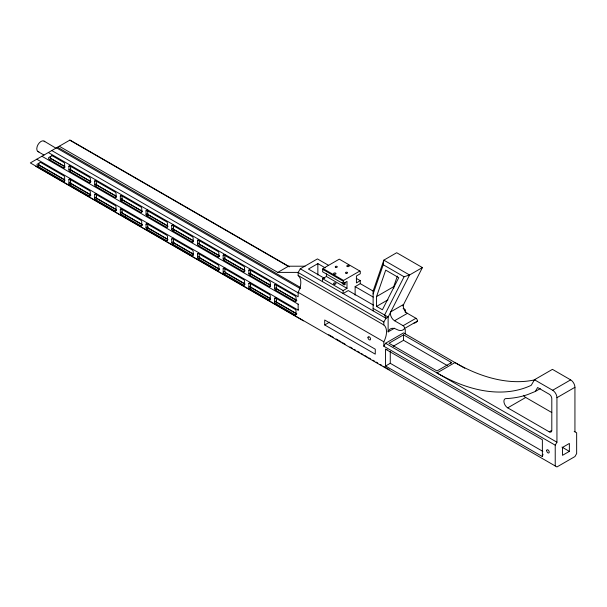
<?xml version="1.0" encoding="UTF-8"?>
<svg xmlns="http://www.w3.org/2000/svg" width="607" height="607" viewBox="0 0 607 607"><rect width="100%" height="100%" fill="white"/><g stroke="black" fill="none" stroke-linecap="round" stroke-linejoin="round"><path stroke-width="0.91" d="M373.123 293.947L383.237 264.751L383.836 260.145L396.69 252.724L422.404 267.566L402.873 305.89M387.122 349.617L385.551 349.2L385.551 366.021L542.37 456.563L543.015 454.211M376.552 296.565L385.711 270.13L398.753 277.665L382.395 309.775L376.552 306.406L376.552 296.565L393.693 286.671L397.357 276.094M422.404 267.566L409.543 274.986L404.08 276.777L384.603 315.01L385.984 318.28L383.836 321.991L383.836 324.957A15.903 9.181 -60 0 1 383.836 341.779L383.836 346.233L555.223 445.181L555.223 465.964M48.348 152.539L298.143 296.762L298.143 292.308A15.903 9.181 -60 0 0 298.143 275.487L298.143 272.513L300.283 268.802L317.423 258.908L328.569 265.342M322.567 281.671L322.567 278.696L343.137 290.571L346.992 288.348L346.992 281.42L343.137 283.651L322.567 271.777L322.992 268.56L339.275 259.159L360.27 271.276L360.27 273.749L356.415 275.98L356.415 282.908L360.27 280.677L360.27 283.651L373.434 291.246M343.137 283.651L343.562 280.434L359.845 271.033M383.836 346.233L385.551 343.266L403.549 332.879L464.757 368.214M574.935 431.827L574.935 387.296A6.062 3.498 60 0 0 570.648 379.876L552.438 369.36L534.448 379.754L531.231 385.316A198.269 114.473 60 0 1 436.972 372.948L454.962 362.561A198.269 114.473 60 0 0 534.911 379.815M535.366 391.439L537.62 387.524L549.229 394.224A3.634 2.102 60 0 1 551.801 398.678L551.801 430.34A3.634 2.102 60 0 1 549.229 431.827L507.718 407.858A5.364 3.096 60 0 1 504.091 402.684A5.364 3.096 60 0 1 505.578 398.624A205.545 118.669 60 0 0 527.9 394.489L535.366 391.439L540.276 388.601M555.223 445.181L556.938 442.215L556.938 397.684A6.062 3.498 60 0 0 552.658 390.263L534.448 379.754M450.394 363.714L451.54 362.561L403.549 334.852L388.981 343.266L436.972 370.968L451.54 362.561M41.921 156.249L298.143 304.183A4.545 2.625 -60 0 1 298.515 304.342M55.912 148.169L44.091 141.105M40.426 162.357L37.209 164.209A1.214 0.698 60 0 0 37.027 165.18A1.214 0.698 60 0 0 37.816 166.25L63.773 181.235L64.911 180.575M51.997 155.68L48.78 157.532A1.214 0.698 60 0 0 48.598 158.503A1.214 0.698 60 0 0 49.387 159.573L63.773 167.873L64.911 167.213M37.816 166.25L39.531 165.263L64.676 179.778M49.387 159.573L51.102 158.579L64.683 166.424M90.625 182.062L89.479 182.722L69.767 171.341A1.214 0.698 60 0 1 68.91 169.854L68.91 166.394L70.055 165.734M68.91 169.854L70.624 168.867L70.624 166.265M69.767 171.341L71.482 170.347L90.375 181.258M90.625 195.416L89.479 196.076L69.767 184.695A1.214 0.698 60 0 1 68.91 183.215L68.91 179.748L70.055 179.088M68.91 183.215L70.624 182.221L70.624 179.626M69.767 184.695L71.482 183.709L90.375 194.612M116.332 196.903L115.186 197.563L95.481 186.182A1.214 0.698 60 0 1 94.624 184.695L94.624 181.235L95.762 180.575M94.624 184.695L96.331 183.709L96.331 180.249M95.481 186.182L97.188 185.196L116.081 196.099M116.332 210.257L115.186 210.917L95.481 199.544A1.214 0.698 60 0 1 94.624 198.057L94.624 194.597L95.762 193.936M94.624 198.057L96.331 197.07L96.331 193.603M95.481 199.544L97.188 198.55L116.081 209.453M122.045 195.955L122.045 198.55A1.214 0.698 60 0 0 122.902 200.037L142.607 211.418L140.892 212.404L121.188 201.023A1.214 0.698 60 0 1 120.33 199.544L120.33 196.076L121.468 195.416M120.33 199.544L122.045 198.55M121.188 201.023L122.902 200.037M122.045 209.309L122.045 211.911A1.214 0.698 60 0 0 122.902 213.391L142.607 224.772L140.892 225.766L121.188 214.385A1.214 0.698 60 0 1 120.33 212.898L120.33 209.438L121.468 208.778M120.33 212.898L122.045 211.911M121.188 214.385L122.902 213.391M124.617 216.365L126.324 215.371M167.744 226.586L166.606 227.246L146.894 215.864A1.214 0.698 60 0 1 146.037 214.385L146.037 210.917L147.182 210.257M146.037 214.385L147.751 213.391L147.751 209.931M146.894 215.864L148.609 214.878L167.494 225.781M167.744 239.947L166.606 240.607L146.894 229.226A1.214 0.698 60 0 1 146.037 227.739L146.037 224.279L147.182 223.619M146.037 227.739L147.751 226.752L147.751 223.285M146.894 229.226L148.609 228.24L167.494 239.143M193.451 241.427L192.313 242.087L172.6 230.713A1.214 0.698 60 0 1 171.743 229.226L171.743 225.758L173.458 224.772M171.743 229.226L173.458 228.24L173.458 225.637M172.6 230.713L174.315 229.719L193.208 240.622M193.451 254.788L192.313 255.448L172.6 244.067A1.214 0.698 60 0 1 171.743 242.588L171.743 239.12L173.458 238.134M171.743 242.588L173.458 241.594L173.458 238.999M172.6 244.067L174.315 243.081L193.208 253.984M219.165 256.237L218.019 256.898L198.307 245.516A1.214 0.698 60 0 1 197.457 244.037L197.457 240.607L198.595 239.947M197.457 244.037L199.164 243.043L199.164 240.471M198.307 245.516L200.022 244.53L219.734 255.911M219.165 269.629L218.019 270.29L198.307 258.908A1.214 0.698 60 0 1 197.457 257.429L197.457 253.961L198.595 253.301M197.457 257.429L199.164 256.435L199.164 253.84M198.307 258.908L200.022 257.922L219.734 269.303M244.871 271.117L243.726 271.777L224.021 260.395A1.214 0.698 60 0 1 223.164 258.908L223.164 255.448L224.302 254.788M223.164 258.908L224.878 257.922L224.878 254.454M224.021 260.395L225.736 259.409L244.621 270.312M244.871 284.471L243.726 285.131L224.021 273.757A1.214 0.698 60 0 1 223.164 272.27L223.164 268.802L224.302 268.15M223.164 272.27L224.878 271.276L224.878 267.816M224.021 273.757L225.736 272.763L244.621 283.666M270.578 285.958L269.44 286.618L249.727 275.237A1.214 0.698 60 0 1 248.87 273.749L248.87 270.29L250.016 269.629M248.87 273.749L250.585 272.763L250.585 270.168M249.727 275.237L251.442 274.25L270.327 285.153M270.578 299.312L269.44 299.972L249.727 288.598A1.214 0.698 60 0 1 248.87 287.111L248.87 283.651L250.016 282.991M248.87 287.111L250.585 286.125L250.585 283.522M249.727 288.598L251.442 287.604L270.327 298.515M59.274 146.234L277.794 272.391L288.507 266.207L305.033 266.207M296.284 300.799L295.146 301.459L275.434 290.078A1.214 0.698 60 0 1 274.576 288.598L274.576 285.131L275.722 284.471M274.576 288.598L276.291 287.604L276.291 284.144M325.215 267.862L317.856 263.613L308.424 269.053L324.791 278.499M275.434 290.078L277.149 289.091L296.861 300.473M296.284 314.16L295.146 314.821L275.434 303.439A1.214 0.698 60 0 1 274.576 301.952L274.576 298.492L275.722 297.832M274.576 301.952L276.291 300.966L276.291 297.498M275.434 303.439L277.149 302.445L296.861 313.827M322.567 278.696L326.422 276.473L346.992 288.348M355.133 295.139L355.133 286.618L360.27 283.651M324.707 324.957L375.27 354.147L375.27 349.2L324.707 320.01L324.707 324.957L329.563 322.158M376.552 306.406L387.979 299.812M407.403 313.333A5.85 3.376 60 0 1 403.64 304.403L390.779 311.823A5.85 3.376 60 0 0 394.55 320.754L407.403 313.333L415.977 318.28A2.011 1.161 60 0 1 417.358 321.088A13.05 7.534 60 0 1 414.073 323.091M373.123 310.86L373.123 291.072L383.836 260.145L409.543 274.986L388.123 317.044L388.123 331.885L394.55 328.175M394.55 320.754L403.116 325.701L415.977 318.28M388.123 331.885A13.05 7.534 60 0 1 396.69 329.411A13.05 7.534 60 0 0 404.505 328.516L417.358 321.088M393.207 346.271L403.549 340.299L447.298 365.558M385.551 366.021L390.263 363.305L542.84 451.388M507.718 407.858L525.715 397.471L551.755 412.51M552.658 390.263L570.648 379.876M556.938 397.684L574.935 387.296M549.229 431.827L551.68 430.409M569.366 451.365L562.507 455.326L562.507 447.412L569.366 443.451L569.366 451.365L561.976 447.101M277.794 272.391L297.991 272.391M383.237 264.751L404.08 276.777M356.317 278.393L360.27 280.677M403.116 308.386L405.264 309.623L405.264 312.59M355.133 286.618L373.229 297.066M322.992 268.56L343.562 280.434M322.567 269.303L343.137 281.17M373.669 305.238L348.274 290.571L343.137 293.545L343.137 290.571M373.123 308.386L388.123 317.044L385.984 318.28L300.283 268.802M288.507 266.207L69.987 140.05L30.35 162.926L556.938 466.95L574.935 456.563L576.65 453.596L576.65 432.814L574.192 431.395M69.767 140.171L289.266 266.898M298.143 272.513L383.836 321.991M298.143 275.487L383.836 324.957M57.559 147.22L300.222 287.323M56.489 147.842L300.48 288.704M298.143 292.308L383.836 341.779M51.777 150.559L298.219 292.847M385.551 343.266L556.938 442.215M385.551 349.2L542.37 439.741L542.37 456.563M50.055 158.116L64.797 166.629M70.533 169.937L91.012 181.759M95.921 184.596L116.4 196.418M121.309 199.255L142.607 211.547M147.524 214.385L167.995 226.206M172.912 229.044L193.383 240.865M199.119 244.173L219.597 255.995M224.507 258.832L244.985 270.654M250.714 273.962L270.373 285.313M276.109 288.621L296.58 300.442M38.029 151.606L44 155.051M36.777 159.216L298.143 310.116A4.545 2.625 -60 0 0 298.515 309.524M38.469 164.816L64.691 179.96M70.412 183.261L90.913 195.097M95.807 197.92L116.316 209.764M122.015 213.049L142.531 224.901M147.402 227.708L167.934 239.568M173.617 242.846L193.337 254.227M199.005 257.505L219.559 269.371M225.212 272.634L244.962 284.03M250.608 287.293L270.358 298.697M276.094 302.013L296.58 313.834M328.736 334.707L333.645 337.538M336.096 338.956L340.997 341.787M342.629 342.727L345.08 344.139M349.981 346.969L352.432 348.388M354.063 349.329L355.702 350.277M357.333 351.218L359.784 352.629M361.415 353.578L363.054 354.518M364.686 355.459L367.136 356.878M368.768 357.819L370.407 358.76M372.857 360.179L374.489 361.119M376.12 362.068L377.759 363.009M380.21 364.42L381.841 365.368M383.472 366.309L389.193 369.61M35.707 166.272L303.5 320.875M405.264 333.865L405.264 329.411A15.903 9.181 -60 0 1 404.467 328.653M403.549 334.852L403.549 340.299M393.693 286.671L393.693 288.462M390.263 351.362L390.263 363.305M326.422 273.878L326.422 276.473M317.856 263.613L317.856 274.963M298.143 304.183L298.143 310.116M403.116 325.701A2.011 1.161 60 0 1 404.505 328.516M71.482 183.709A1.214 0.698 60 0 1 70.624 182.221M39.531 165.263A1.214 0.698 60 0 1 38.742 164.194A1.214 0.698 60 0 1 38.924 163.222M97.188 198.55A1.214 0.698 60 0 1 96.331 197.07M148.609 228.24A1.214 0.698 60 0 1 147.751 226.752M174.315 243.081A1.214 0.698 60 0 1 173.458 241.594M200.022 257.922A1.214 0.698 60 0 1 199.164 256.435M225.736 272.763A1.214 0.698 60 0 1 224.878 271.276M251.442 287.604A1.214 0.698 60 0 1 250.585 286.125M277.149 302.445A1.214 0.698 60 0 1 276.291 300.966M38.916 151.879A6.062 3.498 -60 0 1 38.029 144.603A6.062 3.498 -60 0 1 44.774 141.742M97.188 185.196A1.214 0.698 60 0 1 96.331 183.709M148.609 214.878A1.214 0.698 60 0 1 147.751 213.391M174.315 229.719A1.214 0.698 60 0 1 173.458 228.24M51.102 158.579A1.214 0.698 60 0 1 50.305 157.517A1.214 0.698 60 0 1 50.495 156.545M71.482 170.347A1.214 0.698 60 0 1 70.624 168.867M225.736 259.409A1.214 0.698 60 0 1 224.878 257.922M200.022 244.53A1.214 0.698 60 0 1 199.164 243.043M251.442 274.25A1.214 0.698 60 0 1 250.585 272.763M277.149 289.091A1.214 0.698 60 0 1 276.291 287.604M94.624 194.597A1.214 0.698 60 0 1 95.481 194.096L115.186 205.477A1.214 0.698 60 0 1 116.043 206.964L116.043 210.424A1.214 0.698 60 0 1 115.186 210.917M166.606 240.607A1.214 0.698 60 0 0 167.464 240.114L167.464 236.647A1.214 0.698 60 0 0 166.606 235.159L146.894 223.786A1.214 0.698 60 0 0 146.037 224.279M115.186 197.563A1.214 0.698 60 0 0 116.043 197.07L116.043 193.603A1.214 0.698 60 0 0 115.186 192.115L95.481 180.742A1.214 0.698 60 0 0 94.624 181.235M146.037 210.917A1.214 0.698 60 0 1 146.894 210.424L166.606 221.805A1.214 0.698 60 0 1 167.464 223.285L167.464 226.752A1.214 0.698 60 0 1 166.606 227.246M192.313 242.087A1.214 0.698 60 0 0 193.17 241.594L193.17 238.134A1.214 0.698 60 0 0 192.313 236.647L172.6 225.265A1.214 0.698 60 0 0 171.743 225.758M192.313 255.448A1.214 0.698 60 0 0 193.17 254.955L193.17 251.488A1.214 0.698 60 0 0 192.313 250.008L172.6 238.627A1.214 0.698 60 0 0 171.743 239.12M218.019 270.29A1.214 0.698 60 0 0 218.877 269.796L218.877 266.329A1.214 0.698 60 0 0 218.019 264.849L198.307 253.468A1.214 0.698 60 0 0 197.457 253.961M223.164 255.448A1.214 0.698 60 0 1 224.021 254.955L243.726 266.329A1.214 0.698 60 0 1 244.583 267.816L244.583 271.276A1.214 0.698 60 0 1 243.726 271.777M223.164 268.802A1.214 0.698 60 0 1 224.021 268.309L243.726 279.69A1.214 0.698 60 0 1 244.583 281.178L244.583 284.637A1.214 0.698 60 0 1 243.726 285.131M218.019 256.898A1.214 0.698 60 0 0 218.877 256.404L218.877 252.975A1.214 0.698 60 0 0 218.019 251.488L198.307 240.106A1.214 0.698 60 0 0 197.457 240.607M269.44 299.972A1.214 0.698 60 0 0 270.297 299.479L270.297 296.019A1.214 0.698 60 0 0 269.44 294.532L249.727 283.15A1.214 0.698 60 0 0 248.87 283.651M269.44 286.618A1.214 0.698 60 0 0 270.297 286.125L270.297 282.657A1.214 0.698 60 0 0 269.44 281.178L249.727 269.796A1.214 0.698 60 0 0 248.87 270.29M295.146 301.459A1.214 0.698 60 0 0 296.004 300.966L296.004 297.498A1.214 0.698 60 0 0 295.146 296.019L275.434 284.637A1.214 0.698 60 0 0 274.576 285.131M140.892 212.404A1.214 0.698 60 0 0 141.75 211.911L141.75 208.444A1.214 0.698 60 0 0 140.892 206.964L121.188 195.583A1.214 0.698 60 0 0 120.33 196.076M344.624 282.293A2.124 1.222 60 0 1 344.313 284.835A2.124 1.222 60 0 1 342.113 282.521M345.019 284.182A2.124 1.222 60 0 1 343.881 283.355M525.715 397.471A5.364 3.096 60 0 1 523.462 395.316M295.146 314.821A1.214 0.698 60 0 0 296.004 314.32L296.004 310.86A1.214 0.698 60 0 0 295.146 309.373L275.434 297.999A1.214 0.698 60 0 0 274.576 298.492M89.479 196.076A1.214 0.698 60 0 0 90.337 195.583L90.337 192.123A1.214 0.698 60 0 0 89.479 190.636L69.767 179.255A1.214 0.698 60 0 0 68.91 179.748M63.773 181.235A1.214 0.698 60 0 0 64.63 180.742L64.63 177.274A1.214 0.698 60 0 0 63.773 175.795L40.813 162.539A1.214 0.698 60 0 0 40.214 162.479M51.777 155.802A1.214 0.698 60 0 1 52.384 155.862L63.773 162.433A1.214 0.698 60 0 1 64.63 163.92L64.63 167.38A1.214 0.698 60 0 1 63.773 167.873M89.479 182.722A1.214 0.698 60 0 0 90.337 182.221L90.337 178.762A1.214 0.698 60 0 0 89.479 177.274L69.767 165.901A1.214 0.698 60 0 0 68.91 166.394M140.892 225.766A1.214 0.698 60 0 0 141.75 225.265L141.75 221.805A1.214 0.698 60 0 0 140.892 220.318L121.188 208.945A1.214 0.698 60 0 0 120.33 209.438M546.657 450.629A1.821 1.047 60 0 0 548.584 453.027A1.821 1.047 60 0 0 548.584 450.455A1.821 1.047 60 0 0 546.657 450.629M367.986 337.575A1.821 1.047 60 0 0 369.913 339.973A1.821 1.047 60 0 0 369.913 337.401A1.821 1.047 60 0 0 367.986 337.575M347.204 266.458A1.214 0.698 0 0 0 349.23 266.139A1.214 0.698 0 0 0 347.75 265.282A1.214 0.698 0 0 0 347.204 266.458M346.043 273.279A1.032 0.592 0 0 0 347.591 272.763A1.032 0.592 0 0 0 346.043 272.247A1.032 0.592 0 0 0 346.043 273.279M335.762 267.338A1.032 0.592 0 0 0 337.31 266.83A1.032 0.592 0 0 0 335.762 266.314A1.032 0.592 0 0 0 335.762 267.338M334.169 284.129A1.214 0.698 0 0 0 335.99 283.522A1.214 0.698 0 0 0 334.169 282.915A1.214 0.698 0 0 0 334.169 284.129M334.169 274.235A1.214 0.698 0 0 0 335.99 273.628A1.214 0.698 0 0 0 334.169 273.021A1.214 0.698 0 0 0 334.169 274.235"/></g></svg>
